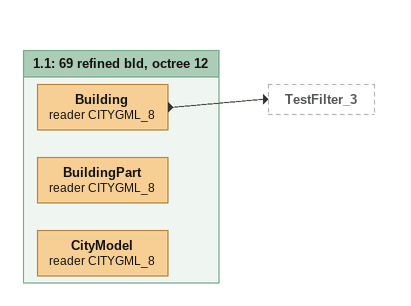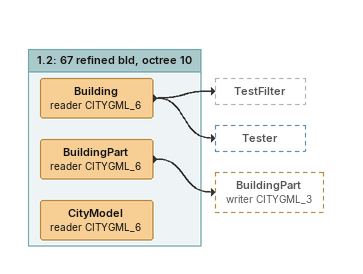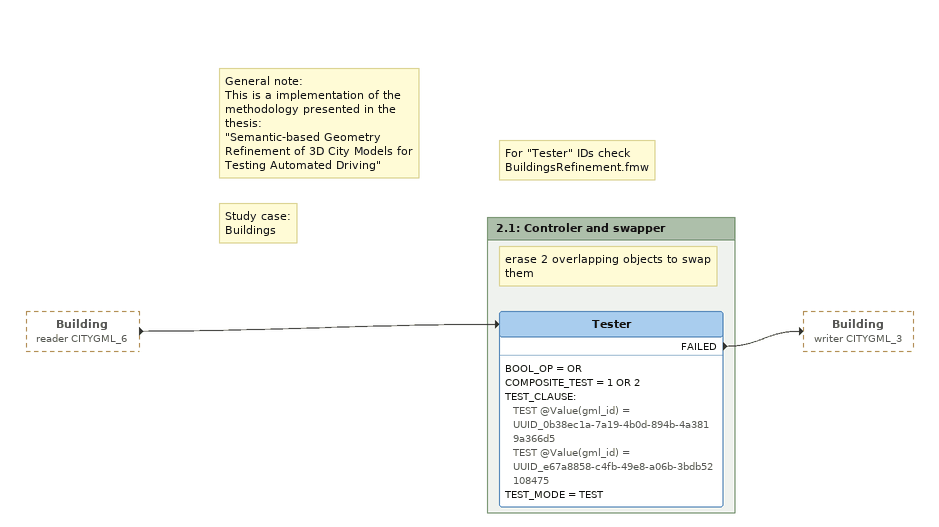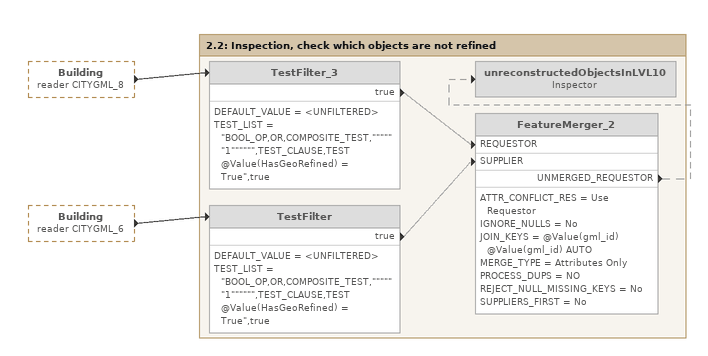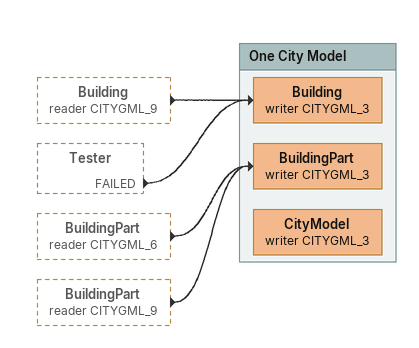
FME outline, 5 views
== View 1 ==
Bookmark: 1.1: 69 refined bld, octree 12
Building (reader CITYGML_8)
    -> TestFilter_3
BuildingPart (reader CITYGML_8)
CityModel (reader CITYGML_8)

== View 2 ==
Bookmark: 1.2: 67 refined bld, octree 10
Building (reader CITYGML_6)
    -> TestFilter
    -> Tester
BuildingPart (reader CITYGML_6)
    -> BuildingPart (writer CITYGML_3)
CityModel (reader CITYGML_6)

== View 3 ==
Building (reader CITYGML_6) [outside]
    -> Tester
Note: General note: / This is a implementation of the methodology presented in the thesis: / "Semantic-based Geometry Refinement of 3D City Models for Testing Automated Driving"
Note: Study case: / Buildings
Note: For "Tester" IDs check BuildingsRefinement.fmw

Bookmark: 2.1: Controler and swapper
Note: erase 2 overlapping objects to swap them
Tester
    BOOL_OP = OR
    COMPOSITE_TEST = 1 OR 2
    TEST_CLAUSE:
      TEST @Value(gml_id) = UUID_0b38ec1a-7a19-4b0d-894b-4a3819a366d5
      TEST @Value(gml_id) = UUID_e67a8858-c4fb-49e8-a06b-3bdb52108475
    TEST_MODE = TEST
    FAILED -> Building (writer CITYGML_3)

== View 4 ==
Building (reader CITYGML_8) [outside]
    -> TestFilter_3
Building (reader CITYGML_6) [outside]
    -> TestFilter

Bookmark: 2.2: Inspection, check which objects are not refined
TestFilter_3 [off]
    DEFAULT_VALUE = <UNFILTERED>
    TEST_LIST = "BOOL_OP,OR,COMPOSITE_TEST,""""""1"""""",TEST_CLAUSE,TEST @Value(HasGeoRefined) = True",true
    true -> FeatureMerger_2 [REQUESTOR] [off]
TestFilter [off]
    DEFAULT_VALUE = <UNFILTERED>
    TEST_LIST = "BOOL_OP,OR,COMPOSITE_TEST,""""""1"""""",TEST_CLAUSE,TEST @Value(HasGeoRefined) = True",true
    true -> FeatureMerger_2 [SUPPLIER] [off]
FeatureMerger_2 [off]
    ATTR_CONFLICT_RES = Use Requestor
    IGNORE_NULLS = No
    JOIN_KEYS = @Value(gml_id) @Value(gml_id) AUTO
    MERGE_TYPE = Attributes Only
    PROCESS_DUPS = NO
    REJECT_NULL_MISSING_KEYS = No
    SUPPLIERS_FIRST = No
    UNMERGED_REQUESTOR -> unreconstructedObjectsInLVL10 [off]
unreconstructedObjectsInLVL10: Inspector [off]

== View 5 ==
Building (reader CITYGML_9) [outside]
    -> Building (writer CITYGML_3)
Tester [outside]
    FAILED -> Building (writer CITYGML_3)
BuildingPart (reader CITYGML_6) [outside]
    -> BuildingPart (writer CITYGML_3)
BuildingPart (reader CITYGML_9) [outside]
    -> BuildingPart (writer CITYGML_3)

Bookmark: One City Model
Building (writer CITYGML_3)
BuildingPart (writer CITYGML_3)
CityModel (writer CITYGML_3)
